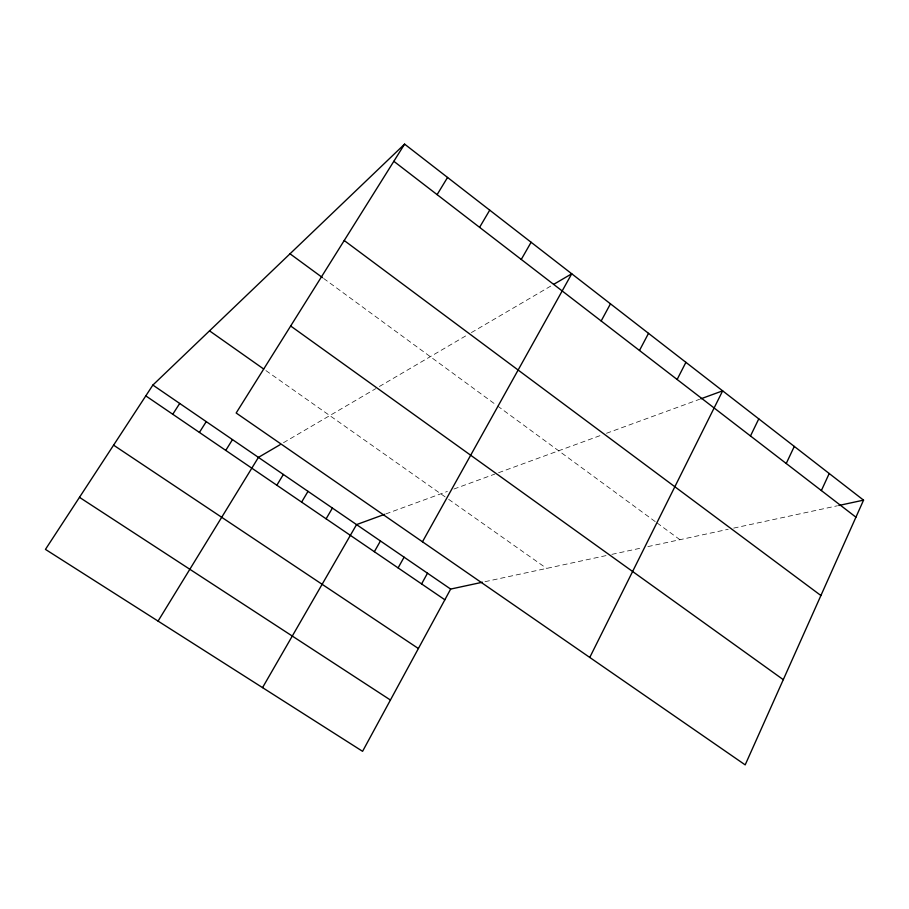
<?xml version="1.0" encoding="UTF-8"?>
<svg xmlns="http://www.w3.org/2000/svg" width="909" height="909" viewBox="0 0 909 909"><rect width="100%" height="100%" fill="white"/><g stroke="black" fill="none" stroke-linecap="round" stroke-linejoin="round"><path stroke-width="0.68" stroke-dasharray="4.54 3.41" d="M283.483 442.706L375.747 388.643M379.405 386.484L466.681 335.341M471.385 332.592L552.422 285.096M385.825 513.915L447.364 491.428M453.921 489.031L494.826 474.089M498.587 472.714L601.303 435.184M606.496 433.286L699.589 399.278M485.02 581.68L606.53 555.501M611.882 554.354L642.549 547.752M647.878 546.604L728.177 529.299M733.722 528.106L837.462 505.768M265.928 370.599L447.535 498.564M448.66 499.359L546.639 568.409M323.649 278.461L495.394 404.391M497.666 406.062L655.934 522.118M657.082 522.948L679.921 539.696"/><path stroke-width="1.36" d="M863.55 500.143L745.187 764.878L236.17 413.004L404.596 144.122L863.55 500.143L838.837 505.472M821.372 490.565L829.213 473.509M786.228 463.499L794.296 446.421M750.482 435.968L758.776 418.867M589.771 657.434L722.655 390.847L700.873 398.812M677.125 379.473L685.909 362.339M639.481 350.488L648.515 333.342M601.167 320.979L610.462 303.822M482.418 582.237L450.659 589.077L362.577 751.323L45.45 549.388L152.871 385.064L404.596 144.122M421.594 583.919L427.503 573.204M422.469 541.787L571.738 273.779L553.626 284.392M398.097 567.898L404.096 557.172M374.349 551.706L380.451 540.969M521.266 259.44L531.106 242.26M262.542 687.624L356.555 524.607L384.575 514.358M326.115 518.812L332.41 508.063M479.588 227.341L489.724 210.161M301.606 502.109L308.015 491.349M276.847 485.224L283.358 474.453M437.115 194.628L447.558 177.448M158.064 621.097L258.429 457.386L280.017 444.74M225.762 450.387L232.477 439.604M199.401 432.423L206.241 421.628M172.755 414.254L179.709 403.448M79.481 497.337L390.427 700.032M113.591 445.16L418.39 648.526M145.804 395.881L444.853 599.781M152.871 385.064L450.659 589.077M209.513 330.842L263.69 369.02M290.675 326.001L783.285 679.659M290.016 253.793L322.536 277.643M344.216 240.51L820.907 595.52M393.836 161.302L855.937 517.187"/></g></svg>
